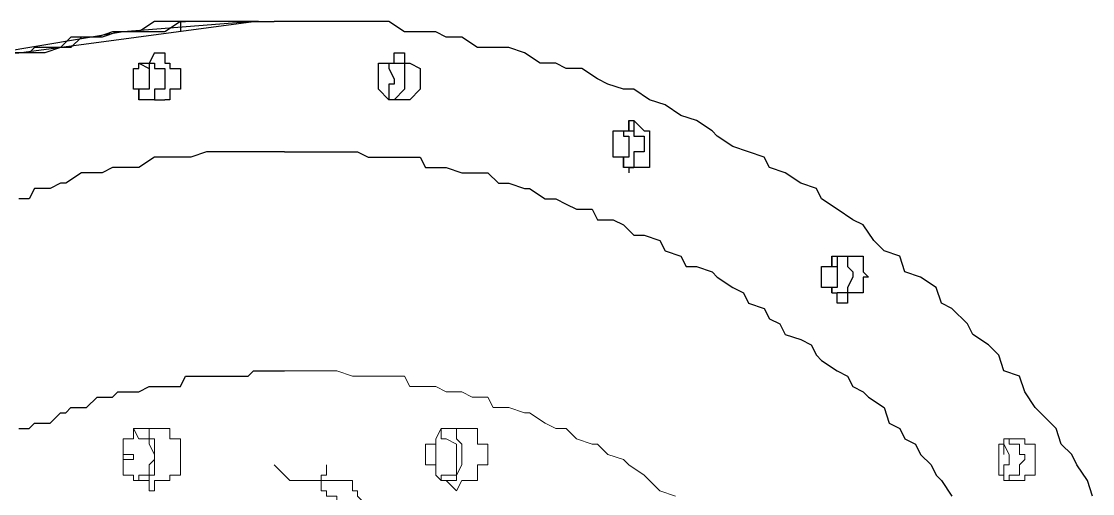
# Model space of a CAD drawing. Header units: millimetres. Extents: x 37084 to 180780, y -153145 to -16322.
# Drawn here: x 75277.8 to 75705.3, y -114930.3 to -114742 of the extents above; entities that cross this region are included whole.
import ezdxf

# ---------------------------------------------------------------- set-up
doc = ezdxf.new("R2010")
doc.units = ezdxf.units.MM
doc.header["$MEASUREMENT"] = 0
doc.linetypes.add('CONTINU', pattern=[0])
doc.layers.add('00', color=5, linetype='Continuous', lineweight=9)

# ---------------------------------------------------------------- blocks, each defined once
blk = doc.blocks.new('MBA')
at = {"color": 0, "linetype": 'ByBlock', "lineweight": 25}
for points in [[(1957731.69, 287146.39), (1957725.45, 287146.39), (1957719.21, 287146.39), (1957717.13, 287146.39), (1957710.89, 287146.39), (1957706.73, 287146.39), (1957702.57, 287146.39), (1957698.41, 287146.39), (1957692.17, 287146.39), (1957685.92, 287142.23), (1957683.84, 287142.23), (1957677.6, 287142.23), (1957675.52, 287142.23), (1957669.28, 287140.15), (1957665.12, 287140.15), (1957658.88, 287140.15), (1957654.72, 287135.99), (1957650.56, 287135.99), (1957644.32, 287135.99), (1957642.24, 287133.91), (1957636, 287133.91)], [(1957733.77, 287146.39), (1957731.69, 287146.39), (1957725.45, 287146.39), (1957723.37, 287146.39), (1957717.13, 287146.39), (1957710.89, 287146.39), (1957706.73, 287146.39), (1957702.57, 287146.39), (1957696.33, 287142.23), (1957692.17, 287142.23), (1957685.92, 287142.23), (1957683.84, 287142.23), (1957677.6, 287142.23), (1957671.36, 287140.15), (1957669.28, 287140.15), (1957663.04, 287140.15), (1957658.88, 287135.99), (1957654.72, 287135.99), (1957648.48, 287133.91), (1957644.32, 287133.91), (1957638.08, 287133.91)], [(1957629.76, 287129.75), (1957636, 287133.91), (1957638.08, 287133.91), (1957731.69, 287146.39), (1957679.68, 287142.23), (1957629.76, 287133.91)], [(1957702.57, 287146.39), (1957704.65, 287146.39)], [(1957702.57, 287146.39), (1957702.57, 287142.23)], [(1957731.69, 287146.39), (1957740.01, 287146.39)], [(1957733.77, 287146.39), (1957731.69, 287146.39)], [(1957731.69, 287146.39), (1957733.77, 287146.39), (1957740.01, 287146.39)], [(1958066.59, 286957.09), (1958064.51, 286963.33), (1958060.35, 286969.57), (1958058.27, 286973.73), (1958054.11, 286977.89), (1958052.03, 286984.13), (1958045.79, 286990.37), (1958043.71, 286992.46), (1958039.55, 286998.7), (1958037.47, 287004.94), (1958031.23, 287007.02), (1958029.15, 287013.26), (1958024.99, 287017.42), (1958018.75, 287021.58), (1958016.67, 287025.74), (1958010.43, 287031.98), (1958006.27, 287034.06), (1958004.19, 287040.3), (1957997.95, 287044.46), (1957991.71, 287046.54), (1957989.63, 287052.78), (1957983.39, 287054.86), (1957979.23, 287059.02), (1957975.07, 287065.26), (1957970.91, 287067.34), (1957964.67, 287071.5), (1957958.43, 287075.66), (1957956.35, 287079.82), (1957950.1, 287081.9), (1957943.86, 287086.06), (1957937.62, 287088.14), (1957935.54, 287092.3), (1957929.3, 287094.38), (1957923.06, 287096.46), (1957916.82, 287100.62), (1957914.74, 287102.7), (1957908.5, 287106.86), (1957902.26, 287108.94), (1957896.02, 287113.1), (1957889.78, 287115.18), (1957883.54, 287119.34), (1957879.38, 287119.34), (1957873.14, 287121.42), (1957868.98, 287123.51), (1957862.74, 287127.67), (1957856.5, 287127.67), (1957852.34, 287129.75), (1957846.1, 287129.75), (1957839.86, 287133.91), (1957833.62, 287135.99), (1957827.38, 287135.99), (1957821.14, 287135.99), (1957814.89, 287140.15), (1957808.65, 287140.15), (1957804.49, 287142.23), (1957798.25, 287142.23), (1957792.01, 287142.23), (1957785.77, 287146.39), (1957779.53, 287146.39), (1957771.21, 287146.39), (1957764.97, 287146.39), (1957758.73, 287146.39), (1957752.49, 287146.39), (1957746.25, 287146.39), (1957740.01, 287146.39)], [(1957692.17, 287133.91), (1957690.09, 287129.75)], [(1957692.17, 287133.91), (1957696.33, 287133.91), (1957696.33, 287129.75), (1957698.41, 287129.75), (1957698.41, 287127.67), (1957702.57, 287127.67), (1957702.57, 287123.51), (1957702.57, 287121.42), (1957702.57, 287119.34), (1957698.41, 287119.34), (1957698.41, 287115.18), (1957696.33, 287115.18)], [(1957787.85, 287115.18), (1957785.77, 287115.18), (1957781.61, 287119.34), (1957781.61, 287121.42), (1957781.61, 287123.51), (1957781.61, 287127.67), (1957781.61, 287129.75), (1957785.77, 287129.75), (1957787.85, 287129.75), (1957787.85, 287133.91)], [(1957787.85, 287133.91), (1957792.01, 287133.91), (1957792.01, 287129.75), (1957794.09, 287129.75), (1957798.25, 287127.67), (1957798.25, 287123.51), (1957798.25, 287121.42), (1957798.25, 287119.34), (1957794.09, 287115.18), (1957792.01, 287115.18), (1957787.85, 287115.18)], [(1957692.17, 287115.18), (1957690.09, 287115.18), (1957685.92, 287115.18), (1957685.92, 287119.34), (1957683.84, 287119.34), (1957683.84, 287121.42), (1957683.84, 287123.51), (1957683.84, 287127.67), (1957685.92, 287127.67), (1957685.92, 287129.75), (1957690.09, 287129.75)], [(1957685.92, 287129.75), (1957690.09, 287127.67), (1957690.09, 287123.51), (1957690.09, 287121.42), (1957690.09, 287119.34), (1957685.92, 287119.34), (1957685.92, 287115.18)], [(1957690.09, 287129.75), (1957690.09, 287127.67)], [(1957690.09, 287129.75), (1957692.17, 287129.75), (1957692.17, 287127.67), (1957696.33, 287127.67), (1957696.33, 287123.51), (1957696.33, 287121.42), (1957696.33, 287119.34), (1957692.17, 287119.34), (1957692.17, 287115.18), (1957690.09, 287115.18)], [(1957785.77, 287129.75), (1957785.77, 287127.67), (1957787.85, 287123.51), (1957787.85, 287121.42), (1957785.77, 287121.42), (1957785.77, 287119.34), (1957785.77, 287115.18)], [(1957787.85, 287129.75), (1957792.01, 287129.75), (1957792.01, 287127.67), (1957792.01, 287123.51), (1957792.01, 287121.42), (1957792.01, 287119.34), (1957787.85, 287115.18)], [(1957692.17, 287115.18), (1957696.33, 287115.18)], [(1957881.46, 287088.14), (1957879.38, 287088.14), (1957879.38, 287092.3), (1957875.22, 287092.3), (1957875.22, 287094.38), (1957875.22, 287096.46), (1957875.22, 287100.62), (1957875.22, 287102.7), (1957879.38, 287102.7), (1957881.46, 287102.7), (1957881.46, 287106.86), (1957883.54, 287106.86)], [(1957881.46, 287106.86), (1957881.46, 287102.7), (1957883.54, 287102.7), (1957883.54, 287100.62), (1957887.7, 287100.62), (1957887.7, 287096.46), (1957887.7, 287094.38), (1957883.54, 287094.38), (1957883.54, 287092.3), (1957883.54, 287088.14), (1957881.46, 287088.14)], [(1957883.54, 287106.86), (1957883.54, 287102.7)], [(1957883.54, 287106.86), (1957887.7, 287102.7), (1957889.78, 287102.7), (1957889.78, 287100.62), (1957889.78, 287096.46), (1957889.78, 287094.38), (1957889.78, 287092.3), (1957889.78, 287088.14), (1957887.7, 287088.14), (1957883.54, 287088.14)], [(1957879.38, 287102.7), (1957879.38, 287100.62), (1957881.46, 287100.62), (1957881.46, 287096.46), (1957881.46, 287094.38), (1957881.46, 287092.3), (1957879.38, 287092.3), (1957879.38, 287088.14)], [(1957744.17, 287094.38), (1957737.93, 287094.38), (1957733.77, 287094.38), (1957731.69, 287094.38), (1957725.45, 287094.38), (1957723.37, 287094.38), (1957717.13, 287094.38), (1957712.97, 287094.38), (1957706.73, 287092.3), (1957704.65, 287092.3), (1957702.57, 287092.3), (1957696.33, 287092.3), (1957692.17, 287092.3), (1957685.92, 287088.14), (1957683.84, 287088.14), (1957677.6, 287088.14), (1957675.52, 287088.14), (1957671.36, 287086.06), (1957665.12, 287086.06), (1957663.04, 287086.06), (1957656.8, 287081.9), (1957654.72, 287081.9), (1957650.56, 287079.82), (1957644.32, 287079.82), (1957642.24, 287075.66), (1957638.08, 287075.66)], [(1957744.17, 287094.38), (1957750.41, 287094.38), (1957752.49, 287094.38), (1957758.73, 287094.38), (1957760.81, 287094.38), (1957767.05, 287094.38), (1957773.29, 287094.38), (1957777.45, 287092.3), (1957781.61, 287092.3), (1957785.77, 287092.3), (1957792.01, 287092.3), (1957798.25, 287092.3), (1957800.33, 287088.14), (1957806.57, 287088.14), (1957808.65, 287088.14), (1957814.89, 287086.06), (1957821.14, 287086.06), (1957825.3, 287086.06), (1957829.46, 287081.9), (1957833.62, 287081.9), (1957839.86, 287079.82), (1957841.94, 287079.82), (1957848.18, 287075.66), (1957852.34, 287075.66), (1957856.5, 287073.58), (1957860.66, 287071.5), (1957866.9, 287071.5), (1957868.98, 287067.34), (1957875.22, 287067.34), (1957879.38, 287065.26), (1957883.54, 287061.1), (1957887.7, 287061.1), (1957893.94, 287059.02), (1957896.02, 287054.86), (1957902.26, 287052.78), (1957904.34, 287048.62), (1957908.5, 287048.62), (1957914.74, 287046.54), (1957916.82, 287044.46), (1957923.06, 287040.3), (1957927.22, 287038.22), (1957929.3, 287034.06), (1957935.54, 287031.98), (1957937.62, 287027.82), (1957941.78, 287025.74), (1957943.86, 287021.58), (1957950.1, 287019.5), (1957954.27, 287017.42), (1957956.35, 287013.26), (1957958.43, 287011.18), (1957964.67, 287007.02), (1957968.83, 287004.94), (1957970.91, 287000.78), (1957975.07, 286998.7), (1957977.15, 286996.62), (1957983.39, 286992.46), (1957985.47, 286986.21), (1957989.63, 286984.13), (1957991.71, 286979.97), (1957995.87, 286977.89), (1957997.95, 286973.73), (1958002.11, 286969.57), (1958004.19, 286965.41), (1958006.27, 286963.33), (1958010.43, 286957.09)], [(1957881.46, 287088.14), (1957881.46, 287086.06)], [(1957881.46, 287088.14), (1957883.54, 287088.14)], [(1957962.59, 287038.22), (1957962.59, 287040.3), (1957958.43, 287040.3), (1957958.43, 287044.46), (1957958.43, 287046.54), (1957958.43, 287048.62), (1957962.59, 287048.62), (1957962.59, 287052.78), (1957964.67, 287052.78), (1957968.83, 287052.78)], [(1957962.59, 287052.78), (1957962.59, 287048.62), (1957964.67, 287048.62), (1957964.67, 287046.54), (1957964.67, 287044.46), (1957964.67, 287040.3), (1957962.59, 287040.3), (1957962.59, 287038.22)], [(1957964.67, 287052.78), (1957964.67, 287048.62)], [(1957964.67, 287052.78), (1957968.83, 287052.78), (1957968.83, 287048.62), (1957970.91, 287046.54), (1957970.91, 287044.46), (1957968.83, 287040.3), (1957968.83, 287038.22), (1957964.67, 287038.22)], [(1957970.91, 287052.78), (1957975.07, 287052.78), (1957975.07, 287048.62), (1957975.07, 287046.54), (1957977.15, 287044.46), (1957975.07, 287044.46), (1957975.07, 287040.3), (1957975.07, 287038.22), (1957970.91, 287038.22), (1957968.83, 287038.22), (1957968.83, 287034.06)], [(1957968.83, 287052.78), (1957970.91, 287052.78)], [(1957962.59, 287038.22), (1957964.67, 287038.22)], [(1957968.83, 287034.06), (1957964.67, 287034.06), (1957964.67, 287038.22)], [(1957638.08, 286984.13), (1957642.24, 286984.13), (1957644.32, 286986.21), (1957648.48, 286986.21), (1957650.56, 286986.21), (1957654.72, 286990.37), (1957656.8, 286990.37), (1957658.88, 286992.46), (1957663.04, 286992.46), (1957665.12, 286992.46), (1957669.28, 286996.62), (1957671.36, 286996.62), (1957675.52, 286996.62), (1957677.6, 286998.7), (1957679.68, 286998.7), (1957683.84, 286998.7), (1957685.92, 286998.7), (1957690.09, 287000.78), (1957692.17, 287000.78), (1957696.33, 287000.78), (1957698.41, 287000.78), (1957702.57, 287000.78), (1957704.65, 287004.94), (1957706.73, 287004.94), (1957710.89, 287004.94), (1957712.97, 287004.94), (1957717.13, 287004.94), (1957723.37, 287004.94), (1957725.45, 287004.94), (1957729.61, 287004.94), (1957731.69, 287007.02), (1957733.77, 287007.02), (1957737.93, 287007.02), (1957740.01, 287007.02), (1957744.17, 287007.02)]]:
    blk.add_lwpolyline(points, dxfattribs=at)
at = {"color": 0, "linetype": 'ByBlock', "lineweight": 13}
for points in [[(1957752.49, 287007.02), (1957744.17, 287007.02)], [(1957752.49, 287007.02), (1957754.57, 287007.02), (1957760.81, 287007.02), (1957764.97, 287007.02), (1957771.21, 287004.94), (1957777.45, 287004.94), (1957779.53, 287004.94), (1957785.77, 287004.94), (1957792.01, 287004.94), (1957794.09, 287000.78), (1957800.33, 287000.78), (1957804.49, 287000.78), (1957808.65, 286998.7), (1957814.89, 286998.7), (1957819.05, 286996.62), (1957825.3, 286996.62), (1957827.38, 286992.46), (1957833.62, 286992.46), (1957839.86, 286990.37), (1957841.94, 286990.37), (1957848.18, 286986.21), (1957852.34, 286984.13), (1957856.5, 286984.13), (1957860.66, 286979.97), (1957866.9, 286977.89), (1957868.98, 286977.89), (1957873.14, 286973.73), (1957879.38, 286971.65), (1957881.46, 286969.57), (1957887.7, 286965.41), (1957889.78, 286963.33), (1957893.94, 286959.17), (1957900.18, 286957.09)], [(1957679.68, 286965.41), (1957679.68, 286969.57), (1957679.68, 286971.65), (1957679.68, 286973.73), (1957679.68, 286977.89), (1957679.68, 286979.97), (1957683.84, 286979.97), (1957683.84, 286984.13), (1957685.92, 286984.13), (1957690.09, 286984.13)], [(1957692.17, 286971.65), (1957692.17, 286973.73), (1957690.09, 286977.89), (1957690.09, 286979.97), (1957685.92, 286979.97), (1957683.84, 286984.13)], [(1957685.92, 286984.13), (1957690.09, 286984.13), (1957690.09, 286979.97), (1957692.17, 286979.97), (1957692.17, 286977.89)], [(1957690.09, 286984.13), (1957692.17, 286984.13), (1957696.33, 286984.13), (1957698.41, 286984.13), (1957698.41, 286979.97), (1957702.57, 286979.97), (1957702.57, 286977.89)], [(1957800.33, 286971.65), (1957800.33, 286973.73), (1957800.33, 286977.89), (1957804.49, 286977.89), (1957804.49, 286979.97), (1957806.57, 286984.13), (1957808.65, 286984.13), (1957812.81, 286984.13)], [(1957806.57, 286963.33), (1957806.57, 286965.41), (1957808.65, 286965.41), (1957812.81, 286965.41), (1957812.81, 286969.57), (1957812.81, 286971.65), (1957812.81, 286973.73), (1957812.81, 286977.89), (1957808.65, 286979.97), (1957806.57, 286979.97), (1957806.57, 286984.13)], [(1957808.65, 286984.13), (1957812.81, 286984.13), (1957812.81, 286979.97), (1957814.89, 286977.89), (1957814.89, 286973.73), (1957814.89, 286971.65)], [(1957812.81, 286984.13), (1957814.89, 286984.13), (1957819.05, 286984.13), (1957821.14, 286984.13), (1957821.14, 286979.97), (1957821.14, 286977.89), (1957825.3, 286977.89), (1957825.3, 286973.73), (1957825.3, 286971.65)], [(1958031.23, 286965.41), (1958029.15, 286965.41), (1958029.15, 286969.57), (1958029.15, 286971.65), (1958029.15, 286973.73), (1958029.15, 286977.89), (1958031.23, 286977.89), (1958031.23, 286979.97), (1958033.31, 286979.97), (1958037.47, 286979.97)], [(1958033.31, 286979.97), (1958033.31, 286977.89), (1958037.47, 286977.89)], [(1958037.47, 286979.97), (1958039.55, 286979.97), (1958039.55, 286977.89), (1958043.71, 286977.89)], [(1957683.84, 286971.65), (1957683.84, 286973.73), (1957679.68, 286973.73), (1957679.68, 286977.89)], [(1957692.17, 286977.89), (1957692.17, 286973.73), (1957692.17, 286971.65), (1957692.17, 286969.57), (1957692.17, 286965.41), (1957690.09, 286965.41), (1957690.09, 286963.33), (1957685.92, 286963.33)], [(1957702.57, 286977.89), (1957702.57, 286973.73), (1957702.57, 286971.65), (1957702.57, 286969.57), (1957702.57, 286965.41), (1957698.41, 286965.41), (1957698.41, 286963.33), (1957696.33, 286963.33), (1957692.17, 286963.33), (1957692.17, 286959.17), (1957690.09, 286959.17)], [(1957804.49, 286969.57), (1957804.49, 286971.65), (1957804.49, 286973.73), (1957804.49, 286977.89)], [(1958031.23, 286977.89), (1958031.23, 286973.73)], [(1958031.23, 286977.89), (1958033.31, 286973.73), (1958033.31, 286971.65), (1958033.31, 286969.57), (1958031.23, 286969.57), (1958031.23, 286965.41)], [(1958037.47, 286977.89), (1958037.47, 286973.73), (1958039.55, 286973.73), (1958039.55, 286971.65), (1958037.47, 286969.57), (1958037.47, 286965.41), (1958033.31, 286965.41), (1958033.31, 286963.33)], [(1958043.71, 286977.89), (1958043.71, 286973.73), (1958043.71, 286971.65), (1958043.71, 286969.57), (1958043.71, 286965.41), (1958039.55, 286965.41), (1958039.55, 286963.33), (1958037.47, 286963.33)], [(1957683.84, 286971.65), (1957679.68, 286971.65), (1957679.68, 286969.57)], [(1957683.84, 286963.33), (1957685.92, 286963.33), (1957685.92, 286965.41), (1957690.09, 286965.41), (1957690.09, 286969.57), (1957692.17, 286971.65)], [(1957812.81, 286959.17), (1957808.65, 286963.33), (1957806.57, 286963.33), (1957804.49, 286965.41), (1957804.49, 286969.57), (1957800.33, 286969.57), (1957800.33, 286971.65)], [(1957814.89, 286971.65), (1957814.89, 286969.57), (1957812.81, 286965.41), (1957812.81, 286963.33), (1957808.65, 286963.33)], [(1957825.3, 286971.65), (1957825.3, 286969.57), (1957821.14, 286969.57), (1957821.14, 286965.41), (1957821.14, 286963.33), (1957819.05, 286963.33), (1957814.89, 286963.33), (1957812.81, 286959.17)], [(1957746.25, 286963.33), (1957744.17, 286965.41), (1957740.01, 286969.57)], [(1957758.73, 286963.33), (1957758.73, 286965.41), (1957760.81, 286965.41), (1957760.81, 286969.57)], [(1957690.09, 286959.17), (1957690.09, 286963.33), (1957685.92, 286963.33), (1957683.84, 286963.33), (1957683.84, 286965.41), (1957679.68, 286965.41)], [(1957767.05, 286963.33), (1957746.25, 286963.33)], [(1957767.05, 286936.29), (1957767.05, 286938.37), (1957767.05, 286942.53), (1957767.05, 286944.61), (1957764.97, 286946.69), (1957764.97, 286950.85), (1957764.97, 286952.93), (1957764.97, 286957.09), (1957760.81, 286957.09), (1957760.81, 286959.17), (1957758.73, 286959.17), (1957758.73, 286963.33), (1957754.57, 286963.33)], [(1957758.73, 286963.33), (1957758.73, 286959.17)], [(1957779.53, 286942.53), (1957777.45, 286942.53), (1957777.45, 286944.61), (1957777.45, 286946.69), (1957777.45, 286950.85), (1957777.45, 286952.93), (1957773.29, 286957.09), (1957773.29, 286959.17), (1957771.21, 286959.17), (1957771.21, 286963.33), (1957767.05, 286963.33)], [(1958037.47, 286963.33), (1958033.31, 286963.33), (1958031.23, 286963.33), (1958031.23, 286965.41)]]:
    blk.add_lwpolyline(points, dxfattribs=at)

msp = doc.modelspace()

# ---------------------------------------------------------------- block references
at = {"layer": '00', "linetype": 'CONTINU', "lineweight": 20}
msp.add_blockref('MBA', (-1882361.32, -401888.42, 0), dxfattribs=at)

doc.saveas('drawing.dxf')
